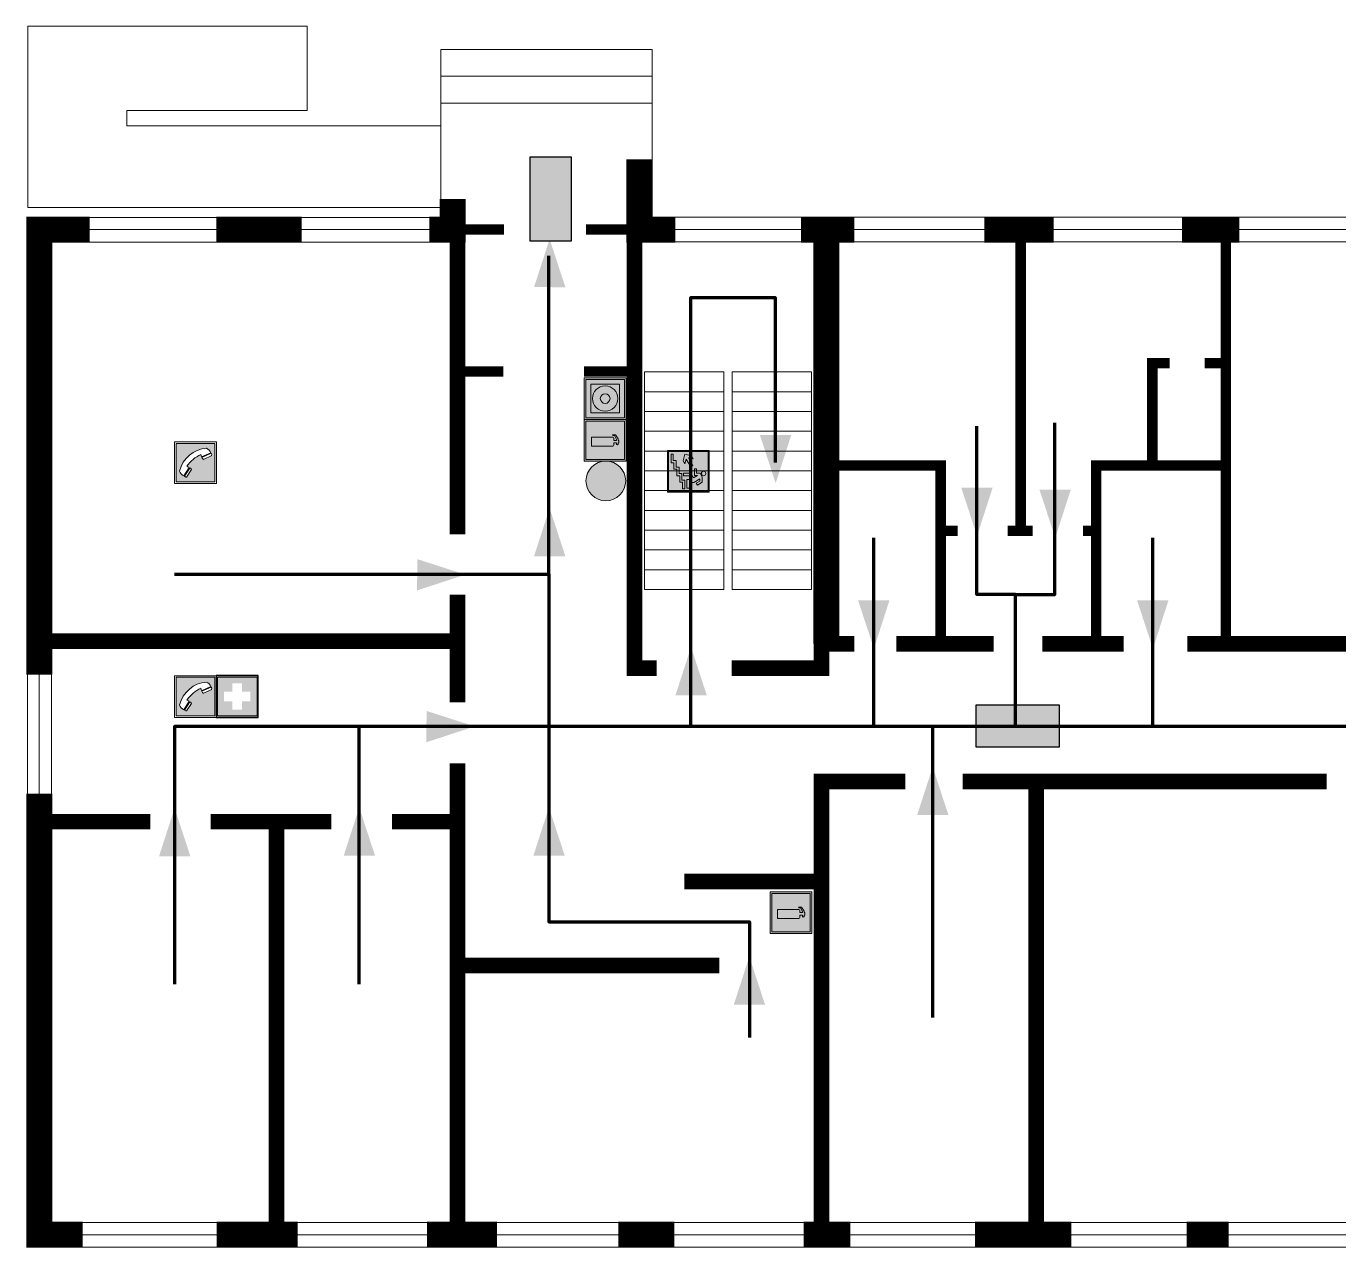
# Model space of a CAD drawing. Header units: millimetres. Extents: x 13810 to 67229, y 12374 to 21950.
# Drawn here: x 24368.8 to 24610.5, y 20028.9 to 20253.9 of the extents above; entities that cross this region are included whole.
import ezdxf

# ---------------------------------------------------------------- set-up
doc = ezdxf.new("R2010")
doc.units = ezdxf.units.MM
doc.layers.add('План_Штампы', color=7, linetype='Continuous')

# ---------------------------------------------------------------- blocks, each defined once
blk = doc.blocks.new('A$C32E8229D')
at = {"true_color": 0xffffff}
blk.add_hatch(color=7, dxfattribs=at).paths.add_polyline_path([(0, 0), (0, -8), (16, -8), (16, 0)])
h = blk.add_hatch(color=126)
h.paths.add_polyline_path([(0.2, -0.2), (15.8, -0.2), (15.8, -7.8), (0.2, -7.8)])
h.paths.add_polyline_path([(13.49, -2.05), (12.08, -2.05), (11.37, -2.63, 0.162397), (11.29, -2.84), (11.29, -3.63), (10.35, -3.63), (10.35, -4.05), (11.68, -4.05), (11.68, -3.48), (12.26, -4.28), (11.29, -5.1), (11.29, -6.78), (11.85, -6.78), (11.85, -5.44), (12.8, -4.64), (12.8, -5.94), (14.46, -5.94), (14.46, -5.39), (13.45, -5.39), (13.45, -3.97), (12.46, -2.59), (13.15, -2.59), (13.69, -3.34), (14.18, -3)], flags=16)
h.paths.add_polyline_path([(10.74, -1.82, 1), (11.8, -1.82, 1)], flags=16)
h.paths.add_polyline_path([(9.39, -3.59), (5.99, -3.59), (6.56, -3.03), (5.91, -3.03), (5.1, -3.83), (5.91, -4.64), (6.56, -4.64), (5.99, -4.09), (9.39, -4.09)], flags=16)
h.paths.add_polyline_path([(4.29, -1.08), (1.72, -1.08), (1.72, -6.6), (4.29, -6.6)], flags=16)
at = {"color": 126}
blk.add_lwpolyline([(16, -8), (0, -8), (0, 0), (16, 0)], close=True, dxfattribs=at)
blk = doc.blocks.new('A$C7B8C2D5B')
at = {"lineweight": 0}
h = blk.add_hatch(color=5, dxfattribs=at)
h.dxf.hatch_style = 1
h.paths.add_polyline_path([(1.4, -3.02, 1), (-2.11, -3.02, 1)])
at = {"color": 5, "lineweight": 0}
blk.add_circle((-0.36, -3.02), 1.75, dxfattribs=at)
blk = doc.blocks.new('A$C7B4425F7')
at = {"true_color": 0xffffff}
blk.add_hatch(color=7, dxfattribs=at).paths.add_polyline_path([(0, 0), (-16, 0), (-16, -8), (0, -8)])
h = blk.add_hatch(color=126)
h.paths.add_polyline_path([(-0.2, -0.2), (-15.8, -0.2), (-15.8, -7.8), (-0.2, -7.8)])
h.paths.add_polyline_path([(-11.76, -2.03), (-11.76, -3.66), (-11.17, -3.66, -0.568275), (-11.17, -6.18), (-12.58, -6.18), (-12.58, -2.03)], flags=16)
h.paths.add_polyline_path([(-13.33, -4.12, -0.495768), (-13.59, -6.18), (-15.03, -6.18), (-15.03, -2.03), (-13.59, -2.03, -0.487973)], flags=16)
h.paths.add_polyline_path([(-10.25, -2.03), (-9.48, -2.03), (-9.48, -6.18), (-10.25, -6.18)], flags=16)
h.paths.add_polyline_path([(-13.84, -3.69), (-14.24, -3.69), (-14.24, -3.03), (-13.9, -3.03, -0.692621)], flags=0)
h.paths.add_polyline_path([(-9.15, -2.03), (-8.4, -2.03), (-8.04, -3.07), (-7.68, -2.03), (-6.93, -2.03), (-7.64, -4.1), (-6.93, -6.18), (-7.68, -6.18), (-8.04, -5.14), (-8.4, -6.18), (-9.15, -6.18), (-8.44, -4.1)], flags=16)
h.paths.add_polyline_path([(-11.76, -4.46), (-11.42, -4.46, -0.692621), (-11.36, -5.12), (-11.76, -5.12)], flags=0)
h.paths.add_polyline_path([(-13.9, -5.2), (-14.24, -5.2), (-14.24, -4.55), (-13.84, -4.55, -0.708038)], flags=0)
edge = h.paths.add_edge_path(flags=16)
edge.add_ellipse((-5.51, -4.08), major_axis=(0, 2.05), ratio=0.586184, start_angle=0, end_angle=360)
edge = h.paths.add_edge_path(flags=0)
edge.add_ellipse((-5.51, -4.08), major_axis=(0, 1.14), ratio=0.454828, start_angle=0, end_angle=360)
h.paths.add_polyline_path([(-4.13, -4.96, 0.377264), (-3.48, -4.52, 0.0555), (-3.16, -2.03), (-1.66, -2.03), (-1.66, -4.96), (-0.96, -4.96), (-0.96, -7.01), (-1.75, -7.01), (-1.75, -6.18), (-3.3, -6.18), (-3.3, -7.02), (-4.13, -7.02)], flags=16)
h.paths.add_polyline_path([(-2.73, -2.91), (-2.28, -2.91), (-2.28, -4.96), (-3.05, -4.96, 0.079136)], flags=0)
at = {"color": 126}
blk.add_lwpolyline([(-16, -8), (0, -8), (0, 0), (-16, 0)], close=True, dxfattribs=at)
blk = doc.blocks.new('A$C3AD82952')
at = {"true_color": 0xf5f5ff}
h = blk.add_hatch(color=7, dxfattribs=at)
h.dxf.hatch_style = 1
h.paths.add_polyline_path([(8.21, 8.73, 0.414214), (7.89, 9.05), (7.22, 9.05), (7.22, 9.92), (7.59, 9.92, 1), (7.57, 10.36), (7.22, 10.36), (7.22, 10.6), (6.43, 10.6), (6.43, 10.36), (6.01, 10.36), (4.74, 9.59), (4.74, 8.69), (4.98, 8.73), (4.98, 9.26), (6.12, 9.91), (6.43, 9.91), (6.43, 9.05), (5.76, 9.05, 0.414214), (5.44, 8.73), (5.44, 2.2), (8.21, 2.2)], flags=0)
h.paths.add_polyline_path([(12.8, 12.8), (0, 12.8), (0, 0), (12.8, 0)])
h.paths.add_polyline_path([(0.51, 12.29), (12.29, 12.29), (12.29, 0.51), (0.51, 0.51)], flags=16)
h.paths.add_polyline_path([(4.74, 9.59), (6.01, 10.36), (6.43, 10.36), (6.43, 10.6), (7.22, 10.6), (7.22, 10.36), (7.59, 10.36, -0.94586), (7.59, 9.92), (7.22, 9.92), (7.22, 9.05), (7.89, 9.05, -0.414214), (8.21, 8.73), (8.21, 2.2), (5.44, 2.2), (5.44, 8.73, -0.414214), (5.76, 9.05), (6.43, 9.05), (6.43, 9.91), (6.12, 9.91), (4.98, 9.26), (4.98, 8.73), (4.74, 8.69)], flags=0)
h = blk.add_hatch(color=242)
h.dxf.hatch_style = 1
h.paths.add_polyline_path([(12.29, 12.29), (0.51, 12.29), (0.51, 0.51), (12.29, 0.51)])
h.paths.add_polyline_path([(4.74, 8.69), (4.74, 9.59), (6.01, 10.36), (6.43, 10.36), (6.43, 10.6), (7.22, 10.6), (7.22, 10.36), (7.59, 10.36, -0.94586), (7.59, 9.92), (7.22, 9.92), (7.22, 9.05), (7.89, 9.05, -0.414214), (8.21, 8.73), (8.21, 2.2), (5.44, 2.2), (5.44, 8.73, -0.414214), (5.76, 9.05), (6.43, 9.05), (6.43, 9.91), (6.12, 9.91), (4.98, 9.26), (4.98, 8.73)], flags=16)
h = blk.add_hatch(color=7, dxfattribs=at)
h.dxf.hatch_style = 1
h.paths.add_polyline_path([(8.21, 8.73, 0.414214), (7.89, 9.05), (7.22, 9.05), (7.22, 9.92), (7.59, 9.92, 1), (7.57, 10.36), (7.22, 10.36), (7.22, 10.6), (6.43, 10.6), (6.43, 10.36), (6.01, 10.36), (4.74, 9.59), (4.74, 8.69), (4.98, 8.73), (4.98, 9.26), (6.12, 9.91), (6.43, 9.91), (6.43, 9.05), (5.76, 9.05, 0.414214), (5.44, 8.73), (5.44, 2.2), (8.21, 2.2)])
at = {"color": 242, "lineweight": 5}
for p, q in [((0, 0), (0, 12.8)), ((0, 12.8), (12.8, 12.8)), ((12.8, 0), (12.8, 12.8)), ((6.01, 10.36), (4.74, 9.59)), ((4.74, 9.59), (4.74, 8.69)), ((4.74, 8.69), (4.98, 8.73)), ((4.98, 9.26), (6.12, 9.91)), ((4.98, 8.73), (4.98, 9.26)), ((5.44, 2.2), (5.44, 8.73)), ((5.76, 9.05), (6.43, 9.05)), ((6.01, 10.36), (6.43, 10.36)), ((6.12, 9.91), (6.43, 9.91)), ((7.22, 10.6), (6.43, 10.6)), ((6.43, 10.6), (6.43, 10.36)), ((6.43, 9.91), (6.43, 9.05)), ((7.22, 10.36), (7.22, 10.6)), ((7.59, 10.36), (7.22, 10.36)), ((7.22, 9.05), (7.22, 9.92)), ((7.59, 9.92), (7.22, 9.92)), ((7.89, 9.05), (7.22, 9.05)), ((8.21, 2.2), (8.21, 8.73)), ((0, 0), (12.8, 0)), ((5.44, 2.2), (8.21, 2.2))]:
    blk.add_line(p, q, dxfattribs=at)
blk.add_lwpolyline([(0.51, 12.29), (12.29, 12.29), (12.29, 0.51), (0.51, 0.51)], close=True, dxfattribs=at)
for centre, radius, start, end in [((5.76, 8.73), 0.32, 90, 180), ((7.58, 10.14), 0.223, 273.1875, 86.8125), ((7.89, 8.73), 0.32, 0, 90)]:
    blk.add_arc(centre, radius, start, end, dxfattribs=at)
blk = doc.blocks.new('вниз 3')
at = {"lineweight": 0, "true_color": 0xffffff}
h = blk.add_hatch(color=7, dxfattribs=at)
h.dxf.hatch_style = 1
h.paths.add_polyline_path([(40997.5, -4475.69), (40997.25, -4475.28), (40995.76, -4476.15), (40995.97, -4475.23), (40995.39, -4475.56), (40995.05, -4476.83), (40996.33, -4477.17), (40996.91, -4476.83), (40996, -4476.55)], flags=0)
h.paths.add_polyline_path([(40999.81, -4473.95), (41000.22, -4473.95), (41000.64, -4474.67), (41001.03, -4474.43), (41000.46, -4473.49), (41000.42, -4473.49), (40999.43, -4473.49), (40998.68, -4473.92), (40998.68, -4474.57), (40997.88, -4474.57), (40997.88, -4475), (40999.14, -4475), (40999.14, -4474.43), (40999.14, -4474.38), (40999.59, -4475.15), (40998.72, -4475.67), (40998.72, -4477.06), (40999.24, -4477.06), (40999.24, -4475.96), (40999.95, -4475.56), (40999.95, -4476.43), (41001.61, -4476.43), (41001.61, -4475.88), (41000.47, -4475.88), (41000.47, -4475.12)], flags=0)
h.paths.add_polyline_path([(40999.2, -4473.24, 1), (40998.35, -4473.24, 1)], flags=0)
h.paths.add_polyline_path([(41000.46, -4477.26), (41001.69, -4477.26), (41001.69, -4476.84), (41000.03, -4476.84), (41000.03, -4477.39), (40998.78, -4477.39), (40998.78, -4477.95), (40997.53, -4477.95), (40997.53, -4478.5), (40996.29, -4478.5), (40996.29, -4479.06), (40995.05, -4479.06), (40995.05, -4479.48), (40995.29, -4479.48), (40996.72, -4479.48), (40996.72, -4478.92), (40997.97, -4478.92), (40997.97, -4478.36), (40999.2, -4478.36), (40999.2, -4477.81), (41000.46, -4477.81)], flags=0)
h.paths.add_polyline_path([(41002.37, -4472.17), (40994.37, -4472.17), (40994.37, -4480.17), (41002.37, -4480.17)])
h.paths.add_polyline_path([(41002.16, -4479.96), (40994.57, -4479.96), (40994.57, -4472.37), (41002.16, -4472.37)], flags=16)
h.paths.add_polyline_path([(41001.61, -4475.88), (41001.61, -4476.43), (40999.95, -4476.43), (40999.95, -4475.56), (40999.24, -4475.96), (40999.24, -4477.06), (40998.72, -4477.06), (40998.72, -4475.67), (40999.59, -4475.15), (40999.14, -4474.38), (40999.14, -4474.43), (40999.14, -4475), (40997.88, -4475), (40997.88, -4474.57), (40998.68, -4474.57), (40998.68, -4473.92), (40999.43, -4473.49), (41000.42, -4473.49), (41000.46, -4473.49), (41001.03, -4474.43), (41000.64, -4474.67), (41000.22, -4473.95), (40999.81, -4473.95), (41000.47, -4475.12), (41000.47, -4475.88)], flags=0)
h.paths.add_polyline_path([(41001.69, -4476.84), (41001.69, -4477.26), (41000.46, -4477.26), (41000.46, -4477.81), (40999.2, -4477.81), (40999.2, -4478.36), (40997.97, -4478.36), (40997.97, -4478.92), (40996.72, -4478.92), (40996.72, -4479.48), (40995.05, -4479.48), (40995.05, -4479.06), (40996.29, -4479.06), (40996.29, -4478.5), (40997.53, -4478.5), (40997.53, -4477.95), (40998.78, -4477.95), (40998.78, -4477.39), (41000.03, -4477.39), (41000.03, -4476.84)], flags=0)
h.paths.add_polyline_path([(40998.35, -4473.24, -1), (40999.2, -4473.24, -1)], flags=0)
h.paths.add_polyline_path([(40997.5, -4475.69), (40996, -4476.55), (40996.91, -4476.83), (40996.33, -4477.17), (40995.05, -4476.83), (40995.39, -4475.56), (40995.97, -4475.23), (40995.76, -4476.15), (40997.25, -4475.28)], flags=0)
at = {"lineweight": 0}
h = blk.add_hatch(color=126, dxfattribs=at)
h.dxf.hatch_style = 1
h.paths.add_polyline_path([(41002.16, -4472.37), (40994.57, -4472.37), (40994.57, -4479.96), (41002.16, -4479.96)])
h.paths.add_polyline_path([(40995.97, -4475.23), (40995.76, -4476.15), (40997.25, -4475.28), (40997.5, -4475.69), (40996, -4476.55), (40996.91, -4476.83), (40996.33, -4477.17), (40995.05, -4476.83), (40995.39, -4475.56)], flags=16)
h.paths.add_polyline_path([(40997.88, -4474.57), (40998.68, -4474.57), (40998.68, -4473.92), (40999.43, -4473.49), (41000.42, -4473.49), (41000.46, -4473.49), (41001.03, -4474.43), (41000.64, -4474.67), (41000.22, -4473.95), (40999.81, -4473.95), (41000.47, -4475.12), (41000.47, -4475.88), (41001.61, -4475.88), (41001.61, -4476.43), (40999.95, -4476.43), (40999.95, -4475.56), (40999.24, -4475.96), (40999.24, -4477.06), (40998.72, -4477.06), (40998.72, -4475.67), (40999.59, -4475.15), (40999.14, -4474.38), (40999.14, -4474.43), (40999.14, -4475), (40997.88, -4475)], flags=16)
h.paths.add_polyline_path([(40998.35, -4473.24, -1), (40999.2, -4473.24, -1)], flags=16)
h.paths.add_polyline_path([(40997.53, -4477.95), (40998.78, -4477.95), (40998.78, -4477.39), (41000.03, -4477.39), (41000.03, -4476.84), (41001.69, -4476.84), (41001.69, -4477.26), (41000.46, -4477.26), (41000.46, -4477.81), (40999.2, -4477.81), (40999.2, -4478.36), (40997.97, -4478.36), (40997.97, -4478.92), (40996.72, -4478.92), (40996.72, -4479.48), (40995.05, -4479.48), (40995.05, -4479.06), (40996.29, -4479.06), (40996.29, -4478.5), (40997.53, -4478.5)], flags=16)
at = {"lineweight": 0, "true_color": 0xffffff}
h = blk.add_hatch(color=7, dxfattribs=at)
h.dxf.hatch_style = 1
h.paths.add_polyline_path([(40999.2, -4473.24, 1), (40998.35, -4473.24, 1)])
h.paths.add_polyline_path([(40999.81, -4473.95), (41000.22, -4473.95), (41000.64, -4474.67), (41001.03, -4474.43), (41000.46, -4473.49), (41000.42, -4473.49), (40999.43, -4473.49), (40998.68, -4473.92), (40998.68, -4474.57), (40997.88, -4474.57), (40997.88, -4475), (40999.14, -4475), (40999.14, -4474.43), (40999.14, -4474.38), (40999.59, -4475.15), (40998.72, -4475.67), (40998.72, -4477.06), (40999.24, -4477.06), (40999.24, -4475.96), (40999.95, -4475.56), (40999.95, -4476.43), (41001.61, -4476.43), (41001.61, -4475.88), (41000.47, -4475.88), (41000.47, -4475.12)])
h.paths.add_polyline_path([(40999.2, -4477.81), (41000.46, -4477.81), (41000.46, -4477.26), (41001.69, -4477.26), (41001.69, -4476.84), (41000.03, -4476.84), (41000.03, -4477.39), (40998.78, -4477.39), (40998.78, -4477.95), (40997.53, -4477.95), (40997.53, -4478.5), (40996.29, -4478.5), (40996.29, -4479.06), (40995.05, -4479.06), (40995.05, -4479.48), (40995.29, -4479.48), (40996.72, -4479.48), (40996.72, -4478.92), (40997.97, -4478.92), (40997.97, -4478.36), (40999.2, -4478.36)])
h.paths.add_polyline_path([(40997.5, -4475.69), (40997.25, -4475.28), (40995.76, -4476.15), (40995.97, -4475.23), (40995.39, -4475.56), (40995.05, -4476.83), (40996.33, -4477.17), (40996.91, -4476.83), (40996, -4476.55)])
at = {"color": 126, "lineweight": 0}
for points in [[(40994.37, -4472.17), (41002.37, -4472.17), (41002.37, -4480.17), (40994.37, -4480.17)], [(40994.57, -4472.37), (41002.16, -4472.37), (41002.16, -4479.96), (40994.57, -4479.96)]]:
    blk.add_lwpolyline(points, close=True, dxfattribs=at)
for points in [[(40995.05, -4476.83), (40995.39, -4475.56), (40995.97, -4475.23), (40995.76, -4476.15), (40997.25, -4475.28), (40997.5, -4475.69), (40996, -4476.55), (40996.91, -4476.83), (40996.33, -4477.17), (40995.05, -4476.83)], [(40999.14, -4474.43), (40999.14, -4475), (40997.88, -4475), (40997.88, -4474.57), (40998.68, -4474.57), (40998.68, -4473.92), (40999.43, -4473.49), (41000.42, -4473.49), (41000.46, -4473.49), (41001.03, -4474.43), (41000.64, -4474.67), (41000.22, -4473.95), (40999.81, -4473.95), (41000.47, -4475.12), (41000.47, -4475.88), (41001.61, -4475.88), (41001.61, -4476.43), (40999.95, -4476.43), (40999.95, -4475.56), (40999.24, -4475.96), (40999.24, -4477.06), (40998.72, -4477.06), (40998.72, -4475.67), (40999.59, -4475.15), (40999.14, -4474.38), (40999.14, -4474.43)], [(40995.29, -4479.48), (40995.05, -4479.48), (40995.05, -4479.06), (40996.29, -4479.06), (40996.29, -4478.5), (40997.53, -4478.5), (40997.53, -4477.95), (40998.78, -4477.95), (40998.78, -4477.39), (41000.03, -4477.39), (41000.03, -4476.84), (41001.69, -4476.84), (41001.69, -4477.26), (41000.46, -4477.26), (41000.46, -4477.81), (40999.2, -4477.81), (40999.2, -4478.36), (40997.97, -4478.36), (40997.97, -4478.92), (40996.72, -4478.92), (40996.72, -4479.48), (40995.05, -4479.48)]]:
    blk.add_lwpolyline(points, dxfattribs=at)
blk.add_circle((40998.77, -4473.24), 0.426, dxfattribs=at)
blk = doc.blocks.new('A$C54414219')
at = {"true_color": 0xffffff}
h = blk.add_hatch(color=7, dxfattribs=at)
h.paths.add_polyline_path([(2.39, -9.45), (2.39, -18.3), (11.23, -18.3), (11.23, -9.45)], flags=0)
h.paths.add_polyline_path([(10.71, -13.87, -1), (2.92, -13.87, -1)], flags=0)
h.paths.add_polyline_path([(8.3, -13.87, -1), (5.33, -13.87, -1)], flags=0)
h.paths.add_polyline_path([(0.41, -7.47), (0.41, -20.27), (13.21, -20.27), (13.21, -7.47)])
h.paths.add_polyline_path([(0.92, -19.77), (12.71, -19.77), (12.71, -7.98), (0.92, -7.98)], flags=16)
h.paths.add_polyline_path([(11.23, -9.45), (11.23, -18.3), (2.39, -18.3), (2.39, -9.45)], flags=0)
at = {"lineweight": 5}
h = blk.add_hatch(color=242, dxfattribs=at)
h.paths.add_polyline_path([(12.71, -7.98), (0.92, -7.98), (0.92, -19.77), (12.71, -19.77)])
h.paths.add_polyline_path([(11.23, -18.3), (2.39, -18.3), (2.39, -9.45), (11.23, -9.45)], flags=16)
h.paths.add_polyline_path([(10.71, -13.87, -1), (2.92, -13.87, -1)], flags=0)
h.paths.add_polyline_path([(8.3, -13.87, -1), (5.33, -13.87, -1)], flags=0)
at = {"true_color": 0xffffff}
h = blk.add_hatch(color=7, dxfattribs=at)
h.paths.add_polyline_path([(2.39, -9.45), (2.39, -18.3), (11.23, -18.3), (11.23, -9.45)])
h.paths.add_polyline_path([(10.71, -13.87, -1), (2.92, -13.87, -1)], flags=16)
h.paths.add_polyline_path([(8.3, -13.87, -1), (5.33, -13.87, -1)], flags=0)
at = {"lineweight": 5}
h = blk.add_hatch(color=242, dxfattribs=at)
h.paths.add_polyline_path([(2.92, -13.87, 1), (10.71, -13.87, 1)])
h.paths.add_polyline_path([(8.3, -13.87, -1), (5.33, -13.87, -1)], flags=16)
at = {"color": 242, "lineweight": 5}
for p, q in [((0.41, -20.27), (0.41, -7.47)), ((0.41, -7.47), (13.21, -7.47)), ((0.41, -7.47), (13.21, -7.47)), ((13.21, -20.27), (13.21, -7.47)), ((0.41, -20.27), (13.21, -20.27))]:
    blk.add_line(p, q, dxfattribs=at)
for points in [[(0.92, -7.98), (12.71, -7.98), (12.71, -19.77), (0.92, -19.77)], [(2.39, -9.45), (11.23, -9.45), (11.23, -18.3), (2.39, -18.3)]]:
    blk.add_lwpolyline(points, close=True, dxfattribs=at)
for radius in [3.89, 1.49]:
    blk.add_circle((6.81, -13.87), radius, dxfattribs=at)
blk = doc.blocks.new('A$C456E1F9C')
at = {"lineweight": 5}
h = blk.add_hatch(color=242, dxfattribs=at)
h.paths.add_polyline_path([(0.51, -1.47), (0.51, -13.26), (12.29, -13.26), (12.29, -1.47)])
h.paths.add_polyline_path([(5.42, -4.95, -0.254479), (4.78, -5.4), (3.52, -2.53, -0.209735), (4.23, -2.4)], flags=16)
h.paths.add_polyline_path([(8.53, -8.6), (10.87, -10.17), (10.54, -10.76), (8.03, -9.13, -0.192251)], flags=16)
h.paths.add_polyline_path([(4.61, -5.49, 0.005518), (3.87, -5.72, 0.128647), (7.49, -10.01, 0.00809), (7.83, -9.33), (10.47, -10.97, -0.16736), (8.99, -12.25, -0.327862), (1.95, -3.95, -0.166952), (3.36, -2.62)], flags=16)
at = {"color": 242, "lineweight": 5}
for p, q in [((0, -13.77), (0, -0.97)), ((12.8, -0.97), (0, -0.97)), ((4.61, -5.49), (3.36, -2.62)), ((3.52, -2.53), (4.78, -5.4)), ((4.23, -2.4), (5.42, -4.95)), ((12.8, -13.77), (12.8, -0.97)), ((7.83, -9.33), (10.47, -10.97)), ((8.03, -9.13), (10.54, -10.76)), ((10.81, -10.12), (8.53, -8.6)), ((10.54, -10.76), (10.8, -10.3)), ((10.8, -10.3), (10.81, -10.12)), ((0, -13.77), (12.8, -13.77))]:
    blk.add_line(p, q, dxfattribs=at)
blk.add_lwpolyline([(0.51, -1.47), (12.29, -1.47), (12.29, -13.26), (0.51, -13.26)], close=True, dxfattribs=at)
for centre, radius, start, end in [((4.59, -5.34), 2.99, 114.2845, 152.1974), ((11.12, -3.31), 9.19, 183.9915, 256.6009), ((4.02, -3.27), 0.891, 76.3284, 123.7092), ((14.98, -39.1), 35.17, 107.1487, 108.4135), ((13.86, -0.94), 11.08, 205.5536, 234.8762), ((4.68, -4.59), 0.824, 276.9621, 334.0723), ((-13.31, 0.8), 23.44, 332.5487, 334.4027), ((8.94, -9.5), 0.989, 114.4092, 157.9388), ((7.87, -9.46), 3, 291.9291, 329.9329)]:
    blk.add_arc(centre, radius, start, end, dxfattribs=at)
blk = doc.blocks.new('A$C18900ED3')
h = blk.add_hatch(color=126)
h.paths.add_polyline_path([(-0.18, -0.18), (-7.02, -0.18), (-7.02, -7.02), (-0.18, -7.02)])
h.paths.add_polyline_path([(-5.89, -4.46), (-5.89, -2.77), (-4.46, -2.77), (-4.46, -1.31), (-2.77, -1.31), (-2.77, -2.77), (-1.33, -2.77), (-1.33, -4.46), (-2.77, -4.46), (-2.77, -5.89), (-4.46, -5.89), (-4.46, -4.46)], flags=16)
at = {"color": 126}
for p, q in [((-7.2, 0), (-7.2, -7.2)), ((0, 0), (-7.2, 0)), ((0, -7.2), (0, 0)), ((-7.02, -7.02), (-7.02, -0.18)), ((-7.02, -0.18), (-0.18, -0.18)), ((-0.18, -0.18), (-0.18, -7.02)), ((-7.2, -7.2), (0, -7.2)), ((-0.18, -7.02), (-7.02, -7.02))]:
    blk.add_line(p, q, dxfattribs=at)

msp = doc.modelspace()

# ---------------------------------------------------------------- linework, layer by layer
at = {"lineweight": 0}
for points in [[(24445.94, 20220.47), (24369.1, 20220.47), (24369.1, 20253.87), (24420.56, 20253.87), (24420.56, 20238.37), (24387.31, 20238.37), (24387.31, 20235.54), (24445.17, 20235.54)], [(24445.17, 20249.58), (24445.17, 20217.04)], [(24484.06, 20249.58), (24484.06, 20215.83)], [(24443.56, 20218.67), (24376.87, 20218.67)], [(24724.11, 20218.7), (24483.66, 20218.7)], [(24443.05, 20216.41), (24376.36, 20216.41)], [(24723.92, 20216.41), (24483.47, 20216.41)], [(24443.26, 20214.12), (24376.57, 20214.12)], [(24724.19, 20214.13), (24483.73, 20214.13)], [(24369.01, 20134.76), (24369.01, 20109.62)], [(24373.47, 20134.76), (24373.47, 20109.62)], [(24371.21, 20134.46), (24371.21, 20109.33)], [(24725.83, 20033.55), (24372.86, 20033.55)], [(24725.64, 20031.26), (24376.5, 20031.26)], [(24725.91, 20028.98), (24376.5, 20028.98)]]:
    msp.add_lwpolyline(points, dxfattribs=at)
for points in [[(24484.06, 20244.65), (24445.17, 20244.65), (24445.17, 20249.58), (24484.06, 20249.58)], [(24484.06, 20239.71), (24445.17, 20239.71), (24445.17, 20244.65), (24484.06, 20244.65)], [(24497.27, 20190.2), (24482.68, 20190.2), (24482.68, 20186.56), (24497.27, 20186.56)], [(24513.44, 20190.2), (24498.85, 20190.2), (24498.85, 20186.56), (24513.44, 20186.56)], [(24497.27, 20186.56), (24482.68, 20186.56), (24482.68, 20182.91), (24497.27, 20182.91)], [(24513.44, 20186.56), (24498.85, 20186.56), (24498.85, 20182.91), (24513.44, 20182.91)], [(24497.27, 20182.91), (24482.68, 20182.91), (24482.68, 20179.27), (24497.27, 20179.27)], [(24513.44, 20182.91), (24498.85, 20182.91), (24498.85, 20179.27), (24513.44, 20179.27)], [(24497.27, 20179.27), (24482.68, 20179.27), (24482.68, 20175.62), (24497.27, 20175.62)], [(24513.44, 20179.27), (24498.85, 20179.27), (24498.85, 20175.62), (24513.44, 20175.62)], [(24497.27, 20175.62), (24482.68, 20175.62), (24482.68, 20171.98), (24497.27, 20171.98)], [(24513.44, 20175.62), (24498.85, 20175.62), (24498.85, 20171.98), (24513.44, 20171.98)], [(24497.27, 20171.98), (24482.68, 20171.98), (24482.68, 20168.34), (24497.27, 20168.34)], [(24513.44, 20171.98), (24498.85, 20171.98), (24498.85, 20168.34), (24513.44, 20168.34)], [(24497.27, 20168.34), (24482.68, 20168.34), (24482.68, 20164.69), (24497.27, 20164.69)], [(24513.44, 20168.34), (24498.85, 20168.34), (24498.85, 20164.69), (24513.44, 20164.69)], [(24497.27, 20164.69), (24482.68, 20164.69), (24482.68, 20161.05), (24497.27, 20161.05)], [(24513.44, 20164.69), (24498.85, 20164.69), (24498.85, 20161.05), (24513.44, 20161.05)], [(24497.27, 20161.05), (24482.68, 20161.05), (24482.68, 20157.4), (24497.27, 20157.4)], [(24513.44, 20161.05), (24498.85, 20161.05), (24498.85, 20157.4), (24513.44, 20157.4)], [(24497.27, 20157.4), (24482.68, 20157.4), (24482.68, 20153.76), (24497.27, 20153.76)], [(24513.44, 20157.4), (24498.85, 20157.4), (24498.85, 20153.76), (24513.44, 20153.76)], [(24497.27, 20153.76), (24482.68, 20153.76), (24482.68, 20150.11), (24497.27, 20150.11)], [(24513.44, 20153.76), (24498.85, 20153.76), (24498.85, 20150.11), (24513.44, 20150.11)]]:
    msp.add_lwpolyline(points, close=True, dxfattribs=at)
for points, const_width in [([(24488.33, 20216.41), (24481.72, 20216.41), (24481.72, 20229.37)], 4.8), ([(24484.91, 20135.61), (24480.86, 20135.61), (24480.84, 20229.37)], 2.88), ([(24443.05, 20216.41), (24447.33, 20216.41), (24447.33, 20222.02)], 4.8), ([(24448.24, 20160.29), (24448.24, 20222.02)], 2.88), ([(24380.48, 20216.41), (24371.21, 20216.41), (24371.21, 20134.46)], 4.8), ([(24419.52, 20216.41), (24403.83, 20216.41)], 4.8), ([(24456.8, 20216.41), (24445.77, 20216.41)], 1.92), ([(24481.72, 20216.41), (24471.93, 20216.41)], 1.92), ([(24521.31, 20216.41), (24511.5, 20216.41)], 4.8), ([(24516.16, 20216.41), (24516.16, 20140.13)], 4.8), ([(24558.07, 20216.41), (24545.26, 20216.41)], 4.8), ([(24551.96, 20160.93), (24551.96, 20215.78)], 1.92), ([(24592.21, 20216.41), (24581.68, 20216.41)], 4.8), ([(24589.76, 20216.21), (24589.76, 20140.12)], 1.92), ([(24456.69, 20190.26), (24448.66, 20190.26)], 1.92), ([(24480.35, 20190.26), (24471.56, 20190.26)], 1.92), ([(24537.23, 20140.12), (24537.23, 20172.98), (24517.05, 20172.98)], 1.92), ([(24589.76, 20172.98), (24565.85, 20172.98), (24565.85, 20141.22)], 1.92), ([(24537.23, 20160.93), (24540.37, 20160.93)], 1.92), ([(24554.2, 20160.93), (24549.59, 20160.93)], 1.92), ([(24565.85, 20160.93), (24563.42, 20160.93)], 1.92), ([(24448.24, 20129.33), (24448.24, 20149.17)], 2.88), ([(24448.24, 20140.58), (24372.41, 20140.58)], 2.88), ([(24521.33, 20140.12), (24515.28, 20140.12), (24515.28, 20135.61), (24498.75, 20135.61)], 2.88), ([(24546.97, 20140.12), (24529.09, 20140.12)], 2.88), ([(24570.91, 20140.12), (24555.98, 20140.12)], 2.88), ([(24627.82, 20140.12), (24582.64, 20140.12)], 2.88), ([(24496.47, 20080.86), (24448.24, 20080.86), (24448.24, 20118.13), (24448.24, 20032.24)], 2.88), ([(24530.69, 20114.74), (24515.28, 20114.74), (24515.28, 20031.89)], 2.88), ([(24608.3, 20114.74), (24541.27, 20114.74)], 2.88), ([(24554.82, 20114.74), (24554.82, 20031.66)], 2.88), ([(24371.21, 20112.53), (24371.21, 20031.28), (24379.21, 20031.28)], 4.8), ([(24391.68, 20107.36), (24371.18, 20107.36)], 2.88), ([(24425.02, 20107.36), (24402.79, 20107.36)], 2.88), ([(24414.89, 20107.36), (24414.89, 20030.65)], 2.88), ([(24448.24, 20107.36), (24436.17, 20107.36)], 2.88), ([(24515.28, 20096.33), (24490, 20096.33)], 2.88), ([(24403.87, 20031.28), (24418.78, 20031.28)], 4.8), ([(24442.59, 20031.28), (24455.49, 20031.28)], 4.8), ([(24477.86, 20031.28), (24488.18, 20031.28)], 4.8), ([(24511.98, 20031.28), (24520.59, 20031.28)], 4.8), ([(24543.53, 20031.28), (24561.31, 20031.28)], 4.8), ([(24582.53, 20031.28), (24590.27, 20031.28)], 4.8)]:
    msp.add_lwpolyline(points, dxfattribs=dict(at, const_width=const_width))
at = {"color": 126, "lineweight": 100, "true_color": 0x008754}
for points in [[(24396.14, 20152.94), (24465.05, 20152.94), (24465.05, 20211.58)], [(24491.2, 20124.87), (24491.2, 20203.9), (24506.75, 20203.9), (24506.75, 20173.54)], [(24551.01, 20124.87), (24551.01, 20149.2), (24558.23, 20149.2), (24558.23, 20180.8)], [(24551.01, 20149.2), (24543.9, 20149.2), (24543.9, 20180.2)], [(24524.9, 20124.87), (24524.9, 20159.63)], [(24576.29, 20124.87), (24576.29, 20159.63)], [(24465.05, 20152.94), (24465.05, 20088.92), (24502.03, 20088.92), (24502.03, 20067.6)], [(24743.65, 20093.84), (24743.65, 20124.87), (24396.14, 20124.87), (24396.14, 20077.41)], [(24430.09, 20124.87), (24430.09, 20077.41)], [(24535.72, 20124.87), (24535.72, 20071.27)]]:
    msp.add_lwpolyline(points, dxfattribs=at)
at = {"lineweight": 100, "const_width": 1.92}
for points in [[(24576.22, 20173.38), (24576.22, 20191.83), (24579.42, 20191.83)], [(24589.76, 20191.83), (24585.83, 20191.83)]]:
    msp.add_lwpolyline(points, dxfattribs=at)
at = {"layer": 'План_Штампы', "color": 126, "true_color": 0x008754}
for points in [[(24468.11, 20205.8), (24462.34, 20205.82), (24465.2, 20214.67)], [(24503.93, 20178.57), (24509.7, 20178.55), (24506.84, 20169.7)], [(24541.02, 20168.87), (24546.79, 20168.85), (24543.93, 20160)], [(24555.42, 20168.51), (24561.19, 20168.5), (24558.33, 20159.65)], [(24468.11, 20156.24), (24462.34, 20156.26), (24465.2, 20165.11)], [(24440.8, 20149.95), (24440.82, 20155.72), (24449.67, 20152.86)], [(24522.02, 20148.11), (24527.79, 20148.1), (24524.93, 20139.24)], [(24573.41, 20148.11), (24579.18, 20148.1), (24576.32, 20139.24)], [(24494.16, 20130.62), (24488.38, 20130.64), (24491.25, 20139.49)], [(24442.52, 20121.99), (24442.53, 20127.76), (24451.39, 20124.9)], [(24538.67, 20108.56), (24532.9, 20108.58), (24535.76, 20117.43)], [(24399.04, 20100.98), (24393.27, 20101), (24396.13, 20109.85)], [(24433.05, 20101.09), (24427.28, 20101.1), (24430.14, 20109.96)], [(24467.99, 20101.09), (24462.22, 20101.1), (24465.08, 20109.96)], [(24504.89, 20073.62), (24499.12, 20073.64), (24501.98, 20082.49)]]:
    msp.add_solid(points, dxfattribs=at)

# ---------------------------------------------------------------- block references
for name, p, xscale, yscale, zscale, rotation in [('A$C54414219', (24483.76, 20189.38), 0.6002500000000001, 0.6002500000000001, 0.6002500000000001, 270), ('A$C3AD82952', (24471.59, 20181.45), 0.6002500000000001, 0.6002500000000001, 0.6002500000000001, 270), ('A$C456E1F9C', (24404.4, 20177.32), 0.6002500000000001, 0.6002500000000001, 0.6002500000000001, 270), ('A$C7B8C2D5B', (24474.8, 20163.81), 2.091193546886742, 2.091193546886742, 2.091193546886742, 180), ('A$C456E1F9C', (24404.4, 20134.25), 0.6002500000000001, 0.6002500000000001, 0.6002500000000001, 270), ('A$C18900ED3', (24411.5, 20126.57), 1.067111111011729, 1.067111111011729, 1.067111111011729, 270), ('A$C3AD82952', (24505.84, 20094.46), 0.6002500000000001, 0.6002500000000001, 0.6002500000000001, 270)]:
    msp.add_blockref(name, p, dxfattribs=dict(xscale=xscale, yscale=yscale, zscale=zscale, rotation=rotation))
at = {"color": 126, "true_color": 0x008754, "xscale": 0.9603999999999999, "yscale": 0.9603999999999999, "zscale": 0.9603999999999999, "rotation": 270}
msp.add_blockref('вниз 3', (28789.66, 59546.71), dxfattribs=at)
at = {"layer": 'План_Штампы', "xscale": 0.9603999999999999, "yscale": 0.9603999999999999, "zscale": 0.9603999999999999, "rotation": 270}
msp.add_blockref('A$C7B4425F7', (24469.24, 20214.36), dxfattribs=at)
at = {"layer": 'План_Штампы', "color": 126, "true_color": 0x008754, "xscale": -0.9603999999999999, "yscale": 0.9603999999999999, "zscale": 0.9603999999999999, "rotation": 180}
msp.add_blockref('A$C32E8229D', (24543.72, 20121.14), dxfattribs=at)

doc.saveas('drawing.dxf')
